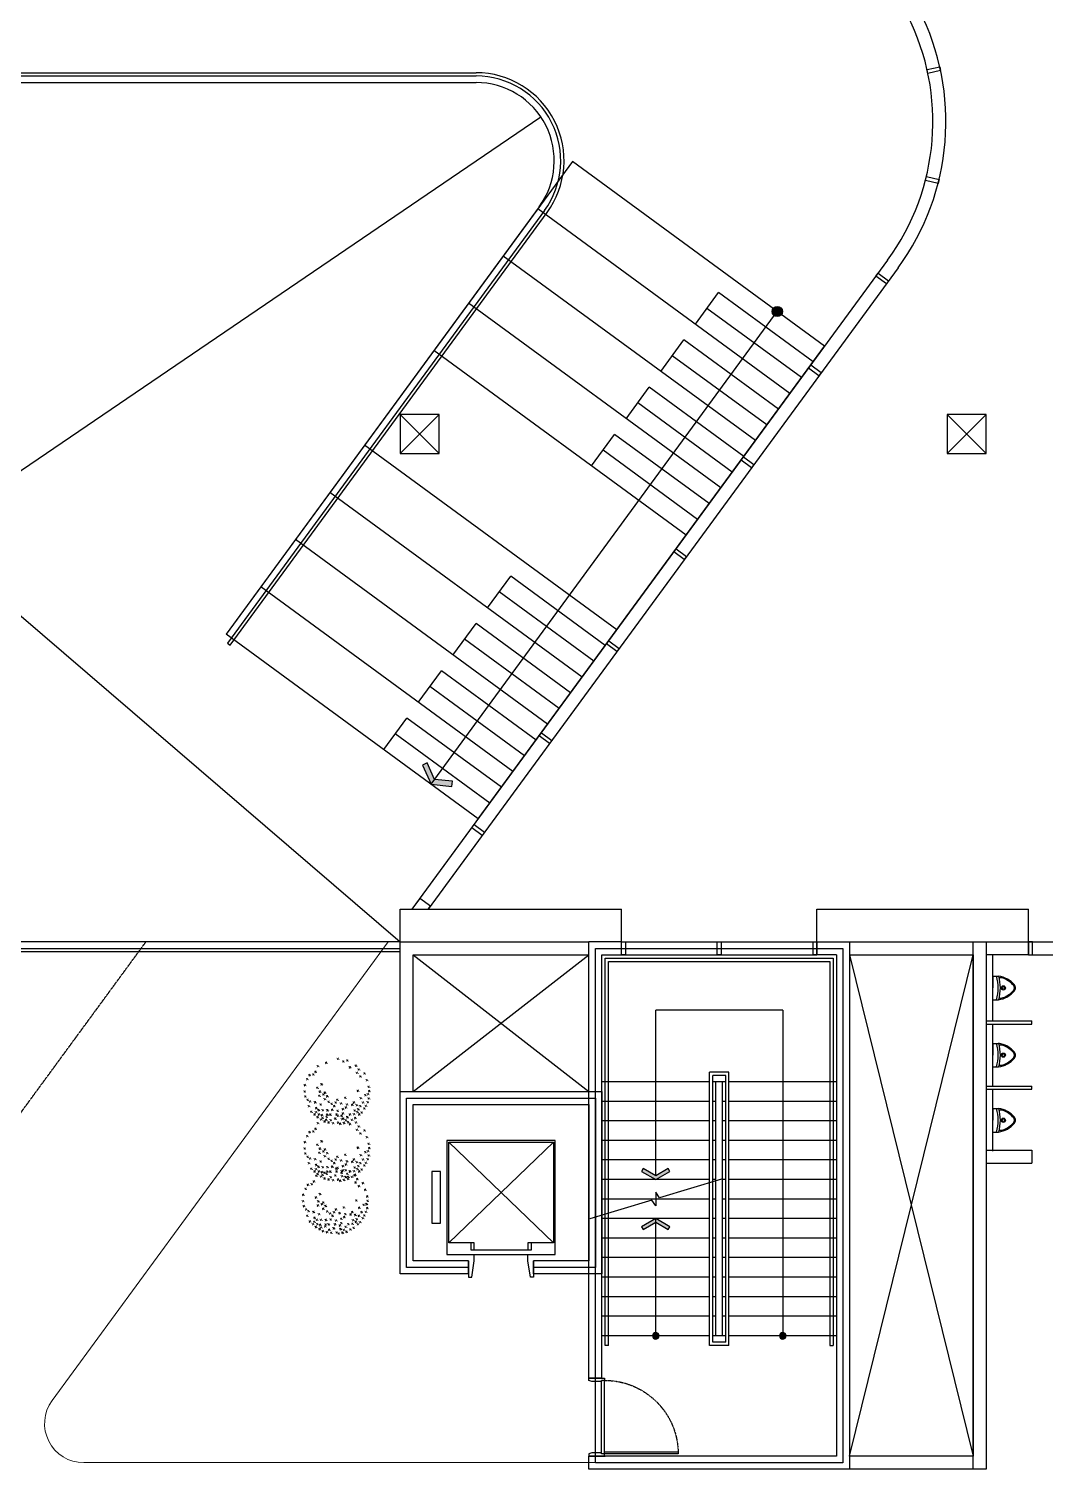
# Model space of a CAD drawing. Header units: millimetres. Extents: x -205 to 117945, y 114 to 103664.
# Drawn here: x 50995 to 66600, y 60464 to 82589 of the extents above; entities that cross this region are included whole.
import ezdxf

# ---------------------------------------------------------------- set-up
doc = ezdxf.new("R2010")
doc.units = ezdxf.units.MM
for name, pattern in [('CACHE', [0.375, 0.25, -0.125]), ('D_HIDDEN', [0.35, 0.2, -0.15]), ('HID', [2.2, 1.5, -0.7]), ('PLAN_2F$0$DOT', [6.35, 0, -6.35])]:
    doc.linetypes.add(name, pattern=pattern)
doc.layers.get('Defpoints').update_dxf_attribs({"color": 163})
doc.layers.add('A-0.패턴1', color=252, linetype='Continuous', lineweight=9, true_color=0x969696)
for name, color, linetype in [('A-CON', 2, 'Continuous'), ('A-ELE6', 6, 'Continuous'), ('A-ELE7', 7, 'Continuous'), ('A-FIN', 6, 'Continuous'), ('A-FIN-GL', 5, 'Continuous'), ('A-FIN-ST', 4, 'Continuous'), ('A-FUR-251', 251, 'Continuous'), ('A-HID2', 7, 'HID'), ('A-HR', 6, 'Continuous'), ('A-LEAD', 7, 'Continuous'), ('A-RC', 2, 'Continuous'), ('A-STAIR', 4, 'Continuous'), ('A-TOILET', 252, 'Continuous'), ('A-VOID', 1, 'Continuous'), ('A-WALL', 3, 'Continuous'), ('A-WND1', 5, 'Continuous'), ('AA-SSXS-SYMB', 7, 'Continuous'), ('AA-XXXX-MARK', 7, 'Continuous'), ('H-PAT 8', 8, 'Continuous')]:
    doc.layers.add(name, color=color, linetype=linetype)
doc.layers.add('G-DEF1', color=163, linetype='Continuous', plot=False)

# ---------------------------------------------------------------- blocks, each defined once
blk = doc.blocks.new('COL')
at = {"layer": 'A-RC'}
blk.add_lwpolyline([(-2370007, 768928), (-2369407, 768928), (-2369407, 769528), (-2370007, 769528)], close=True, dxfattribs=at)
at = {"layer": 'G-DEF1', "flags": 128}
for points in [[(-2370007, 769528), (-2369407, 768928)], [(-2370007, 768928), (-2369407, 769528)]]:
    blk.add_lwpolyline(points, dxfattribs=at)
blk = doc.blocks.new('A$C198f86d3')
at = {"lineweight": -3}
for p, q in [((-181, 0), (0, 0)), ((-181, 0), (-181, -90)), ((181, 0), (0, 0)), ((181, 0), (181, -90))]:
    blk.add_line(p, q, dxfattribs=at)
for radius in [32.5, 20]:
    blk.add_circle((0, -163), radius, dxfattribs=at)
for centre, radius, start, end in [((21, 736), 820, 255.724, 268.592), ((204, -34), 390, 188.3428, 230.0968), ((21, 736), 853, 256.3218, 268.592), ((-39, -123), 116, 168.393, 198.941), ((209, -30), 381, 200.0609, 229.9825), ((-21, 736), 820, 271.4035, 284.2715), ((-21, 736), 853, 271.4035, 283.6738), ((-209, -30), 381, 310.013, 339.9346), ((-204, -34), 390, 309.8987, 351.6527), ((39, -123), 116, 341.0545, 11.6025), ((0, -280), 69.6, 228.893, 269.9978), ((0, -280), 54.6, 229.1079, 269.9964), ((0, -280), 54.6, 269.9991, 310.8877), ((0, -280), 69.6, 269.9978, 311.1025)]:
    blk.add_arc(centre, radius, start, end, dxfattribs=at)
blk = doc.blocks.new('EV')
at = {"layer": 'A-CON'}
blk.add_line((-2307862, 952674), (-2307862, 952474), dxfattribs=at)
blk.add_lwpolyline([(-2308862, 952474), (-2308862, 952674)], dxfattribs=at)
at = {"layer": 'A-ELE6'}
for p, q in [((-2307559, 952951), (-2309166, 954498)), ((-2307559, 954498), (-2309166, 952951)), ((-2307949, 952845), (-2308776, 952845)), ((-2308776, 952674), (-2308776, 952774)), ((-2307948, 952674), (-2307948, 952774)), ((-2308812, 952424), (-2308776, 952674)), ((-2307912, 952424), (-2307948, 952674)), ((-2308862, 952474), (-2308862, 952424)), ((-2308862, 952424), (-2308812, 952424)), ((-2307862, 952424), (-2307912, 952424)), ((-2307862, 952474), (-2307862, 952424))]:
    blk.add_line(p, q, dxfattribs=at)
for points in [[(-2307532, 952774), (-2309192, 952774), (-2309192, 954524), (-2307532, 954524)], [(-2307432, 953254), (-2307432, 954045), (-2307300, 954045), (-2307300, 953254)]]:
    blk.add_lwpolyline(points, close=True, dxfattribs=at)
blk.add_lwpolyline([(-2307896, 952951), (-2307896, 952845), (-2307949, 952845), (-2307949, 952951), (-2307559, 952951), (-2307559, 954498), (-2309166, 954498), (-2309166, 952951), (-2308776, 952951), (-2308776, 952845), (-2308830, 952845), (-2308830, 952951)], dxfattribs=at)
at = {"layer": 'A-RC'}
for p, q in [((-2308862, 952674), (-2308862, 952474)), ((-2307862, 952474), (-2307862, 952674))]:
    blk.add_line(p, q, dxfattribs=at)
for points in [[(-2307862, 952474), (-2306812, 952474), (-2306812, 955274), (-2309912, 955274), (-2309912, 952474), (-2308862, 952474)], [(-2307862, 952674), (-2307012, 952674), (-2307012, 955074), (-2309712, 955074), (-2309712, 952674), (-2308862, 952674)]]:
    blk.add_lwpolyline(points, dxfattribs=at)
at = {"layer": 'Defpoints'}
blk.add_lwpolyline([(-2307862, 952574), (-2306912, 952574), (-2306912, 955174), (-2309812, 955174), (-2309812, 952574), (-2308862, 952574)], dxfattribs=at)
blk = doc.blocks.new('A$Cd8b1d8e2')
at = {"layer": 'AA-XXXX-MARK'}
h = blk.add_hatch(color=256, dxfattribs=at)
h.dxf.hatch_style = 1
edge = h.paths.add_edge_path()
edge.add_arc((0, 0), 0.5, 0, 360)
blk.add_circle((0, 0), 0.5, dxfattribs=at)
blk = doc.blocks.new('STD-스틸싱글도어1')
at = {"color": 8}
for p, q in [((35, 0), (1165, 0)), ((35, -45), (1165, -45))]:
    blk.add_line(p, q, dxfattribs=at)
at = {"color": 0, "linetype": 'ByBlock', "lineweight": -2}
blk.add_lwpolyline([(65, 0), (65, 1130), (35, 1130), (35, 0)], close=True, dxfattribs=at)
for points in [[(0, -240), (0, 0), (35, 0), (35, -45), (50, -45), (50, -195), (35, -240), (35, -240)], [(1200, -240), (1200, 0), (1165, 0), (1165, -45), (1150, -45), (1150, -195), (1165, -240), (1165, -240)]]:
    blk.add_lwpolyline(points, close=True)
at = {"layer": 'Defpoints', "linetype": 'PLAN_2F$0$DOT', "ltscale": 100}
blk.add_line((0, 0), (1200, 0), dxfattribs=at)
at = {"layer": 'H-PAT 8', "linetype": 'D_HIDDEN'}
blk.add_arc((35, 0), 1130, 0, 90, dxfattribs=at)
blk = doc.blocks.new('ST-1')
at = {"layer": 'A-LEAD'}
for points in [[(-2306071, 954549), (-2306096, 954593), (-2306287, 954482), (-2306479, 954593), (-2306504, 954549), (-2306287, 954424)], [(-2306504, 953699), (-2306479, 953656), (-2306287, 953767), (-2306096, 953656), (-2306071, 953699), (-2306287, 953824)]]:
    blk.add_hatch(color=256, dxfattribs=at).paths.add_polyline_path(points)
at = {"layer": 'A-FIN-GL', "flags": 128}
for points in [[(-2306812, 958074), (-2303812, 958074)], [(-2306812, 957874), (-2303812, 957874)]]:
    blk.add_lwpolyline(points, dxfattribs=at)
at = {"layer": 'A-FIN-ST'}
for points in [[(-2306752, 957874), (-2306812, 957874), (-2306812, 958074), (-2306752, 958074)], [(-2305282, 957874), (-2305342, 957874), (-2305342, 958074), (-2305282, 958074)], [(-2303812, 957874), (-2303872, 957874), (-2303872, 958074), (-2303812, 958074)]]:
    blk.add_lwpolyline(points, close=True, dxfattribs=at)
at = {"layer": 'A-HR'}
for p, q in [((-2307062, 951874), (-2307062, 957824)), ((-2307062, 957824), (-2303562, 957824)), ((-2303562, 957824), (-2303562, 951874)), ((-2307012, 951874), (-2307012, 957774)), ((-2307012, 957774), (-2303612, 957774)), ((-2303612, 957774), (-2303612, 951874)), ((-2305462, 951874), (-2305462, 956074)), ((-2305162, 956074), (-2305462, 956074)), ((-2305162, 951874), (-2305162, 956074)), ((-2305412, 951924), (-2305412, 956024)), ((-2305212, 956024), (-2305412, 956024)), ((-2305212, 951924), (-2305212, 956024)), ((-2307012, 951874), (-2307062, 951874)), ((-2305162, 951874), (-2305462, 951874)), ((-2305212, 951924), (-2305412, 951924)), ((-2303612, 951874), (-2303562, 951874))]:
    blk.add_line(p, q, dxfattribs=at)
at = {"layer": 'A-LEAD'}
for p, q in [((-2306287, 954482), (-2306287, 957024)), ((-2304337, 957024), (-2306287, 957024)), ((-2304337, 957024), (-2304337, 952024)), ((-2306287, 952024), (-2306287, 953824))]:
    blk.add_line(p, q, dxfattribs=at)
for points in [[(-2306071, 954549), (-2306096, 954593), (-2306287, 954482), (-2306479, 954593), (-2306504, 954549), (-2306287, 954424)], [(-2306504, 953699), (-2306479, 953656), (-2306287, 953767), (-2306096, 953656), (-2306071, 953699), (-2306287, 953824)]]:
    blk.add_lwpolyline(points, close=True, dxfattribs=at)
blk.add_lwpolyline([(-2305275, 954428), (-2306230, 954142), (-2306287, 954229), (-2306287, 954020), (-2306345, 954107), (-2307299, 953821)], dxfattribs=at)
at = {"layer": 'A-RC'}
for p, q in [((-2307312, 951374), (-2307312, 958074)), ((-2303312, 958074), (-2303312, 949974)), ((-2307112, 951374), (-2307112, 957874)), ((-2303512, 957874), (-2303512, 950174)), ((-2307112, 951374), (-2307312, 951374)), ((-2307312, 949974), (-2307312, 950174)), ((-2303512, 950174), (-2307312, 950174)), ((-2307112, 949974), (-2307312, 949974)), ((-2303312, 949974), (-2307112, 949974))]:
    blk.add_line(p, q, dxfattribs=at)
at = {"layer": 'A-RC', "flags": 128}
for points in [[(-2307112, 957874), (-2306812, 957874), (-2306812, 958074), (-2307312, 958074)], [(-2303512, 957874), (-2303812, 957874), (-2303812, 958074), (-2303312, 958074)]]:
    blk.add_lwpolyline(points, dxfattribs=at)
at = {"layer": 'A-STAIR'}
for p, q in [((-2305462, 955924), (-2307112, 955924)), ((-2305262, 955924), (-2305412, 955924)), ((-2305362, 952024), (-2305362, 955924)), ((-2305262, 952024), (-2305262, 955924)), ((-2305212, 955924), (-2305262, 955924)), ((-2303512, 955924), (-2305162, 955924)), ((-2305462, 955624), (-2307112, 955624)), ((-2305362, 955624), (-2305412, 955624)), ((-2305212, 955624), (-2305262, 955624)), ((-2303512, 955624), (-2305162, 955624)), ((-2305462, 955324), (-2307112, 955324)), ((-2305362, 955324), (-2305412, 955324)), ((-2305212, 955324), (-2305262, 955324)), ((-2303512, 955324), (-2305162, 955324)), ((-2305462, 955024), (-2307112, 955024)), ((-2305362, 955024), (-2305412, 955024)), ((-2305212, 955024), (-2305262, 955024)), ((-2303512, 955024), (-2305162, 955024)), ((-2305462, 954724), (-2307112, 954724)), ((-2305362, 954724), (-2305412, 954724)), ((-2305212, 954724), (-2305262, 954724)), ((-2303512, 954724), (-2305162, 954724)), ((-2305462, 954424), (-2307112, 954424)), ((-2305362, 954424), (-2305412, 954424)), ((-2305212, 954424), (-2305262, 954424)), ((-2303512, 954424), (-2305162, 954424)), ((-2305462, 954124), (-2307112, 954124)), ((-2305362, 954124), (-2305412, 954124)), ((-2305212, 954124), (-2305262, 954124)), ((-2303512, 954124), (-2305162, 954124)), ((-2305462, 953824), (-2307112, 953824)), ((-2305362, 953824), (-2305412, 953824)), ((-2305212, 953824), (-2305262, 953824)), ((-2303512, 953824), (-2305162, 953824)), ((-2305462, 953524), (-2307112, 953524)), ((-2305362, 953524), (-2305412, 953524)), ((-2305212, 953524), (-2305262, 953524)), ((-2303512, 953524), (-2305162, 953524)), ((-2305462, 953224), (-2307112, 953224)), ((-2305362, 953224), (-2305412, 953224)), ((-2305212, 953224), (-2305262, 953224)), ((-2303512, 953224), (-2305162, 953224)), ((-2305462, 952924), (-2307112, 952924)), ((-2305362, 952924), (-2305412, 952924)), ((-2305212, 952924), (-2305262, 952924)), ((-2303512, 952924), (-2305162, 952924)), ((-2305462, 952624), (-2307112, 952624)), ((-2305362, 952624), (-2305412, 952624)), ((-2305212, 952624), (-2305262, 952624)), ((-2303512, 952624), (-2305162, 952624)), ((-2305462, 952324), (-2307112, 952324)), ((-2305362, 952324), (-2305412, 952324)), ((-2305212, 952324), (-2305262, 952324)), ((-2303512, 952324), (-2305162, 952324)), ((-2305462, 952024), (-2307112, 952024)), ((-2305212, 952024), (-2305412, 952024)), ((-2303512, 952024), (-2305162, 952024))]:
    blk.add_line(p, q, dxfattribs=at)
at = {"layer": 'Defpoints'}
blk.add_lwpolyline([(-2307212, 957974), (-2303412, 957974), (-2303412, 950074), (-2307212, 950074)], close=True, dxfattribs=at)
at = {"layer": 'A-LEAD', "xscale": -100, "yscale": 100, "zscale": 100, "rotation": 89.99999999999991}
for p in [(-2306287, 952024), (-2304337, 952024)]:
    blk.add_blockref('A$Cd8b1d8e2', p, dxfattribs=at)
at = {"layer": 'A-WND1', "xscale": -1, "rotation": 269.9999999999999}
blk.add_blockref('STD-스틸싱글도어1', (-2307072, 950174), dxfattribs=at)
blk = doc.blocks.new('1PTRE08')
at = {"layer": 'A-FUR-251', "color": 67, "linetype": 'CACHE', "lineweight": 5, "true_color": 0x6a8132}
for p, q in [((-0.191, 0.424), (-0.22, 0.398)), ((-0.215, 0.424), (-0.194, 0.398)), ((-0.133, 0.42), (-0.162, 0.394)), ((-0.156, 0.42), (-0.136, 0.394)), ((-0.064, 0.469), (-0.094, 0.443)), ((-0.088, 0.469), (-0.067, 0.443)), ((0.11, 0.442), (0.081, 0.417)), ((0.086, 0.442), (0.107, 0.417)), ((0.234, 0.42), (0.205, 0.394)), ((0.211, 0.42), (0.231, 0.394)), ((-0.328, 0.269), (-0.358, 0.244)), ((-0.352, 0.269), (-0.331, 0.244)), ((-0.299, 0.329), (-0.329, 0.304)), ((-0.296, 0.227), (-0.326, 0.202)), ((-0.323, 0.329), (-0.302, 0.304)), ((-0.32, 0.227), (-0.299, 0.202)), ((-0.209, 0.322), (-0.239, 0.296)), ((-0.233, 0.322), (-0.212, 0.296)), ((0.282, 0.344), (0.252, 0.319)), ((0.258, 0.344), (0.279, 0.319)), ((0.319, 0.314), (0.289, 0.289)), ((0.295, 0.314), (0.316, 0.289)), ((0.374, 0.314), (0.344, 0.289)), ((0.35, 0.314), (0.371, 0.289)), ((0.416, 0.265), (0.387, 0.24)), ((0.393, 0.265), (0.413, 0.24)), ((-0.423, 0.001), (-0.453, -0.024)), ((-0.447, 0.001), (-0.426, -0.024)), ((-0.413, 0.099), (-0.442, 0.074)), ((-0.436, 0.099), (-0.416, 0.074)), ((-0.397, 0.197), (-0.426, 0.172)), ((-0.42, 0.197), (-0.4, 0.172)), ((-0.333, 0.167), (-0.363, 0.142)), ((-0.357, 0.167), (-0.336, 0.142)), ((0.203, 0.031), (0.173, 0.006)), ((0.179, 0.031), (0.2, 0.006)), ((0.229, 0.156), (0.199, 0.13)), ((0.229, 0.009), (0.199, -0.017)), ((0.205, 0.156), (0.226, 0.13)), ((0.205, 0.009), (0.226, -0.017)), ((0.271, 0.058), (0.242, 0.032)), ((0.247, 0.058), (0.268, 0.032)), ((0.287, 0.001), (0.257, -0.024)), ((0.263, 0.001), (0.284, -0.024)), ((0.295, 0.118), (0.265, 0.093)), ((0.271, 0.118), (0.292, 0.093)), ((0.464, 0.186), (0.434, 0.161)), ((0.44, 0.186), (0.461, 0.161)), ((0.482, 0.099), (0.453, 0.074)), ((0.485, 0.027), (0.455, 0.002)), ((0.459, 0.099), (0.479, 0.074)), ((0.461, 0.027), (0.482, 0.002)), ((-0.418, -0.059), (-0.447, -0.085)), ((-0.442, -0.059), (-0.421, -0.085)), ((-0.394, -0.101), (-0.424, -0.126)), ((-0.394, -0.161), (-0.424, -0.187)), ((-0.418, -0.101), (-0.397, -0.126)), ((-0.418, -0.161), (-0.397, -0.187)), ((-0.354, -0.105), (-0.384, -0.13)), ((-0.378, -0.105), (-0.357, -0.13)), ((-0.304, -0.203), (-0.334, -0.228)), ((-0.328, -0.203), (-0.307, -0.228)), ((-0.283, -0.135), (-0.313, -0.16)), ((-0.307, -0.135), (-0.286, -0.16)), ((-0.262, -0.025), (-0.292, -0.051)), ((-0.286, -0.025), (-0.265, -0.051)), ((-0.175, -0.18), (-0.205, -0.205)), ((-0.199, -0.18), (-0.178, -0.205)), ((-0.075, -0.188), (-0.104, -0.213)), ((-0.069, -0.093), (-0.099, -0.119)), ((-0.098, -0.188), (-0.078, -0.213)), ((-0.093, -0.093), (-0.072, -0.119)), ((0.005, -0.161), (-0.025, -0.187)), ((-0.019, -0.161), (0.002, -0.187)), ((0.047, -0.101), (0.017, -0.126)), ((0.023, -0.101), (0.044, -0.126)), ((0.078, -0.135), (0.049, -0.16)), ((0.055, -0.135), (0.075, -0.16)), ((0.107, -0.18), (0.078, -0.205)), ((0.084, -0.18), (0.105, -0.205)), ((0.137, -0.142), (0.107, -0.168)), ((0.113, -0.142), (0.134, -0.168)), ((0.173, -0.105), (0.144, -0.13)), ((0.15, -0.105), (0.171, -0.13)), ((0.181, -0.025), (0.152, -0.051)), ((0.158, -0.025), (0.178, -0.051)), ((0.221, -0.059), (0.191, -0.085)), ((0.197, -0.059), (0.218, -0.085)), ((0.292, -0.123), (0.263, -0.149)), ((0.269, -0.123), (0.289, -0.149)), ((0.335, -0.195), (0.305, -0.22)), ((0.311, -0.195), (0.332, -0.22)), ((0.364, -0.078), (0.334, -0.104)), ((0.364, -0.161), (0.334, -0.187)), ((0.34, -0.078), (0.361, -0.104)), ((0.34, -0.161), (0.361, -0.187)), ((0.432, -0.055), (0.403, -0.081)), ((0.409, -0.055), (0.429, -0.081)), ((0.44, -0.203), (0.41, -0.228)), ((0.416, -0.203), (0.437, -0.228)), ((0.461, -0.025), (0.432, -0.051)), ((0.461, -0.116), (0.432, -0.141)), ((0.438, -0.025), (0.458, -0.051)), ((0.438, -0.116), (0.458, -0.141)), ((-0.368, -0.21), (-0.397, -0.236)), ((-0.391, -0.21), (-0.371, -0.236)), ((-0.336, -0.255), (-0.366, -0.281)), ((-0.36, -0.255), (-0.339, -0.281)), ((-0.307, -0.289), (-0.337, -0.315)), ((-0.331, -0.289), (-0.31, -0.315)), ((-0.259, -0.338), (-0.289, -0.364)), ((-0.257, -0.248), (-0.286, -0.273)), ((-0.283, -0.338), (-0.262, -0.364)), ((-0.281, -0.248), (-0.26, -0.273)), ((-0.22, -0.286), (-0.249, -0.311)), ((-0.22, -0.361), (-0.249, -0.386)), ((-0.244, -0.286), (-0.223, -0.311)), ((-0.244, -0.361), (-0.223, -0.386)), ((-0.209, -0.225), (-0.239, -0.251)), ((-0.233, -0.225), (-0.212, -0.251)), ((-0.201, -0.323), (-0.231, -0.349)), ((-0.225, -0.323), (-0.204, -0.349)), ((-0.167, -0.293), (-0.197, -0.319)), ((-0.191, -0.293), (-0.17, -0.319)), ((-0.156, -0.399), (-0.186, -0.424)), ((-0.18, -0.399), (-0.159, -0.424)), ((-0.149, -0.342), (-0.178, -0.368)), ((-0.146, -0.206), (-0.176, -0.232)), ((-0.172, -0.342), (-0.152, -0.368)), ((-0.17, -0.206), (-0.149, -0.232)), ((-0.09, -0.335), (-0.12, -0.36)), ((-0.114, -0.335), (-0.093, -0.36)), ((-0.051, -0.229), (-0.081, -0.254)), ((-0.048, -0.365), (-0.078, -0.39)), ((-0.075, -0.229), (-0.054, -0.254)), ((-0.072, -0.365), (-0.051, -0.39)), ((-0.017, -0.403), (-0.046, -0.428)), ((-0.04, -0.403), (-0.02, -0.428)), ((-0.006, -0.244), (-0.036, -0.27)), ((-0.03, -0.244), (-0.009, -0.27)), ((0.005, -0.304), (-0.025, -0.33)), ((-0.019, -0.304), (0.002, -0.33)), ((0.031, -0.335), (0.001, -0.36)), ((0.031, -0.384), (0.001, -0.409)), ((0.007, -0.335), (0.028, -0.36)), ((0.007, -0.384), (0.028, -0.409)), ((0.071, -0.255), (0.041, -0.281)), ((0.047, -0.255), (0.068, -0.281)), ((0.097, -0.304), (0.067, -0.33)), ((0.073, -0.304), (0.094, -0.33)), ((0.123, -0.357), (0.094, -0.383)), ((0.1, -0.357), (0.12, -0.383)), ((0.144, -0.225), (0.115, -0.251)), ((0.121, -0.225), (0.141, -0.251)), ((0.184, -0.289), (0.154, -0.315)), ((0.16, -0.289), (0.181, -0.315)), ((0.192, -0.369), (0.162, -0.394)), ((0.168, -0.369), (0.189, -0.394)), ((0.213, -0.221), (0.183, -0.247)), ((0.189, -0.221), (0.21, -0.247)), ((0.226, -0.282), (0.197, -0.307)), ((0.229, -0.395), (0.199, -0.42)), ((0.203, -0.282), (0.223, -0.307)), ((0.205, -0.395), (0.226, -0.42)), ((0.239, -0.312), (0.21, -0.337)), ((0.216, -0.312), (0.237, -0.337)), ((0.279, -0.206), (0.249, -0.232)), ((0.282, -0.369), (0.252, -0.394)), ((0.255, -0.206), (0.276, -0.232)), ((0.258, -0.369), (0.279, -0.394)), ((0.298, -0.316), (0.268, -0.341)), ((0.303, -0.274), (0.273, -0.3)), ((0.274, -0.316), (0.295, -0.341)), ((0.279, -0.274), (0.3, -0.3)), ((0.324, -0.335), (0.294, -0.36)), ((0.3, -0.335), (0.321, -0.36)), ((0.342, -0.259), (0.313, -0.285)), ((0.319, -0.259), (0.339, -0.285)), ((0.369, -0.293), (0.339, -0.319)), ((0.345, -0.293), (0.366, -0.319)), ((0.377, -0.218), (0.347, -0.243)), ((0.353, -0.218), (0.374, -0.243)), ((0.403, -0.248), (0.374, -0.273)), ((0.379, -0.248), (0.4, -0.273)), ((-0.106, -0.418), (-0.136, -0.443)), ((-0.13, -0.418), (-0.109, -0.443)), ((-0.046, -0.437), (-0.075, -0.462)), ((-0.069, -0.437), (-0.049, -0.462)), ((0.012, -0.44), (-0.017, -0.466)), ((-0.011, -0.44), (0.009, -0.466)), ((0.068, -0.444), (0.038, -0.469)), ((0.044, -0.444), (0.065, -0.469)), ((0.094, -0.421), (0.065, -0.447)), ((0.071, -0.421), (0.091, -0.447)), ((0.168, -0.414), (0.139, -0.439)), ((0.145, -0.414), (0.165, -0.439))]:
    blk.add_line(p, q, dxfattribs=at)

msp = doc.modelspace()

# ---------------------------------------------------------------- hatches: boundary and pattern name
at = {"layer": 'AA-SSXS-SYMB'}
h = msp.add_hatch(color=256, dxfattribs=at)
h.dxf.hatch_style = 1
h.paths.add_polyline_path([(62408, 78247, -1), (62566, 78247, -1)])
h = msp.add_hatch(color=256, dxfattribs=at)
h.dxf.hatch_style = 1
h.paths.add_polyline_path([(57491, 70952), (57499, 71031), (57224, 71060), (57111, 71312), (57038, 71279), (57170, 70985)])

# ---------------------------------------------------------------- linework, layer by layer
at = {"layer": 'A-0.패턴1'}
msp.add_lwpolyline([(56512, 68564), (51352, 61518, 0.61409), (51837, 60564), (59795, 60564)], format="xyb", dxfattribs=at)
at = {"layer": 'A-ELE7'}
for p, q in [((42045, 81764), (57862, 81764)), ((58831, 79855), (54023, 73290)), ((56695, 68564), (40245, 68564))]:
    msp.add_line(p, q, dxfattribs=at)
msp.add_arc((57862, 80564), 1200, 323.7854, 90, dxfattribs=at)
at = {"layer": 'A-FIN'}
for p, q in [((56695, 69064), (60095, 69064)), ((56695, 68564), (56695, 69064)), ((60095, 68564), (60095, 69064)), ((63095, 69064), (66345, 69064)), ((63095, 68564), (63095, 69064)), ((66345, 68564), (66345, 69064))]:
    msp.add_line(p, q, dxfattribs=at)
at = {"layer": 'A-FIN-GL'}
for p, q in [((64181, 79037), (56878, 69064)), ((64342, 78918), (57126, 69064))]:
    msp.add_line(p, q, dxfattribs=at)
at = {"layer": 'A-FIN-GL', "flags": 128}
for points in [[(66345, 68564), (67845, 68564)], [(66345, 68364), (67845, 68364)]]:
    msp.add_lwpolyline(points, dxfattribs=at)
at = {"layer": 'A-FIN-GL'}
for radius in [3800, 3600]:
    msp.add_arc((61276, 81164), radius, 323.7854, 90, dxfattribs=at)
at = {"layer": 'A-FIN-ST'}
for p, q in [((57000, 69230), (56878, 69064)), ((56878, 69064), (57126, 69064)), ((57161, 69112), (57000, 69230)), ((57126, 69064), (57161, 69112))]:
    msp.add_line(p, q, dxfattribs=at)
for points in [[(64800, 81904), (64787, 81963), (64982, 82007), (64995, 81949)], [(64762, 80261), (64776, 80320), (64971, 80273), (64956, 80214)], [(63999, 78789), (64035, 78837), (64196, 78719), (64161, 78670)], [(62965, 77377), (63001, 77425), (63162, 77307), (63127, 77258)], [(61931, 75965), (61967, 76013), (62128, 75895), (62093, 75847)], [(60898, 74553), (60933, 74601), (61094, 74483), (61059, 74435)], [(59864, 73141), (59899, 73189), (60060, 73071), (60025, 73023)], [(58830, 71729), (58865, 71777), (59027, 71659), (58991, 71611)], [(57796, 70317), (57831, 70365), (57993, 70247), (57957, 70199)], [(66345, 68364), (66405, 68364), (66405, 68564), (66345, 68564)]]:
    msp.add_lwpolyline(points, close=True, dxfattribs=at)
at = {"layer": 'A-HID2'}
msp.add_lwpolyline([(50666, 65659), (52793, 68564)], dxfattribs=at)
at = {"layer": 'A-HR'}
for p, q in [((41895, 81914), (57865, 81914)), ((41945, 81864), (57865, 81864)), ((58913, 79798), (54045, 73150)), ((54085, 73120), (58954, 79769)), ((54045, 73150), (54085, 73120)), ((40095, 68414), (56695, 68414)), ((40145, 68464), (56695, 68464))]:
    msp.add_line(p, q, dxfattribs=at)
for radius in [1350, 1300]:
    msp.add_arc((57862, 80564), radius, 323.7854, 90, dxfattribs=at)
at = {"layer": 'A-RC', "flags": 128}
for points in [[(56695, 66264), (56695, 68564), (59595, 68564)], [(63595, 68564), (65695, 68564), (65695, 60464), (63595, 60464)], [(66345, 68364), (65695, 68364), (65695, 60464), (65495, 60464), (65495, 68564), (66345, 68564)], [(66345, 68364), (66345, 68564)], [(56895, 66264), (56895, 68364), (59595, 68364)], [(63595, 68364), (65495, 68364), (65495, 60664), (63595, 60664)]]:
    msp.add_lwpolyline(points, dxfattribs=at)
at = {"layer": 'A-STAIR', "flags": 128}
for points in [[(59340, 80551), (54023, 73290)], [(63213, 77715), (59340, 80551)], [(62681, 76989), (58809, 79825)], [(62150, 76263), (58277, 79099)], [(61618, 75537), (57745, 78372)], [(61229, 78052), (61584, 78536)], [(63036, 77473), (61584, 78536)], [(62859, 77231), (61406, 78294)], [(57896, 70454), (63213, 77715)], [(60697, 77326), (61052, 77810)], [(62504, 76747), (61052, 77810)], [(61086, 74810), (57214, 77646)], [(62327, 76505), (60875, 77568)], [(60166, 76600), (60520, 77084)], [(61972, 76021), (60520, 77084)], [(61795, 75779), (60343, 76842)], [(59634, 75874), (59988, 76358)], [(61441, 75295), (59988, 76358)], [(60023, 73358), (56150, 76194)], [(61263, 75052), (59811, 76116)], [(59491, 72632), (55618, 75468)], [(58959, 71906), (55087, 74742)], [(58039, 73696), (58393, 74180)], [(59846, 73116), (58393, 74180)], [(58428, 71180), (54555, 74016)], [(59668, 72874), (58216, 73938)], [(57896, 70454), (54023, 73290)], [(57507, 72969), (57862, 73453)], [(59314, 72390), (57862, 73453)], [(59137, 72148), (57684, 73211)], [(56975, 72243), (57330, 72727)], [(58782, 71664), (57330, 72727)], [(58605, 71422), (57153, 72485)], [(56444, 71517), (56798, 72001)], [(58250, 70938), (56798, 72001)], [(58073, 70696), (56621, 71759)]]:
    msp.add_lwpolyline(points, dxfattribs=at)
at = {"layer": 'A-TOILET'}
for p, q in [((65795, 67349), (65795, 68364)), ((65695, 67349), (66395, 67349)), ((65695, 67299), (66395, 67299)), ((65795, 66349), (65795, 67299)), ((66395, 67299), (66395, 67349)), ((65695, 66349), (66395, 66349)), ((65695, 66299), (66395, 66299)), ((65795, 65349), (65795, 66299)), ((66395, 66299), (66395, 66349))]:
    msp.add_line(p, q, dxfattribs=at)
at = {"layer": 'A-VOID'}
for p, q in [((40245, 68564), (58854, 81239)), ((42045, 81162), (56695, 68564)), ((56895, 66264), (59595, 68364)), ((56895, 68364), (59595, 66264)), ((63595, 68364), (65495, 60664)), ((63595, 60664), (65495, 68364))]:
    msp.add_line(p, q, dxfattribs=at)
at = {"layer": 'A-WALL'}
msp.add_line((66395, 65364), (66395, 65164), dxfattribs=at)
at = {"layer": 'A-WALL', "flags": 128}
for points in [[(65695, 65364), (66395, 65364)], [(65695, 65164), (66395, 65164)]]:
    msp.add_lwpolyline(points, dxfattribs=at)
at = {"layer": 'AA-SSXS-SYMB'}
for p, q in [((57170, 70985), (62487, 78247)), ((57111, 71312), (57038, 71279)), ((57038, 71279), (57170, 70985)), ((57224, 71060), (57111, 71312)), ((57499, 71031), (57224, 71060)), ((57491, 70952), (57499, 71031)), ((57170, 70985), (57491, 70952))]:
    msp.add_line(p, q, dxfattribs=at)
msp.add_circle((62487, 78247), 78.8, dxfattribs=at)

# ---------------------------------------------------------------- block references
for name, p in [('COL', (2426702, -692865)), ('COL', (2435102, -692865)), ('ST-1', (2366907, -889511))]:
    msp.add_blockref(name, p)
at = {"xscale": -1}
msp.add_blockref('EV', (-2250117, -889011), dxfattribs=at)
at = {"layer": 'A-FUR-251', "xscale": -1083.553873924298, "yscale": 1083.553873924298, "zscale": 5.417769369600001, "rotation": 10.28223367163452}
for p in [(55746, 66264), (55746, 65389), (55722, 64579)]:
    msp.add_blockref('1PTRE08', p, dxfattribs=at)
at = {"layer": 'A-TOILET', "rotation": 89.99999999999996}
for p in [(65795, 67856), (65795, 66824), (65795, 65824)]:
    msp.add_blockref('A$C198f86d3', p, dxfattribs=at)

doc.saveas('drawing.dxf')
